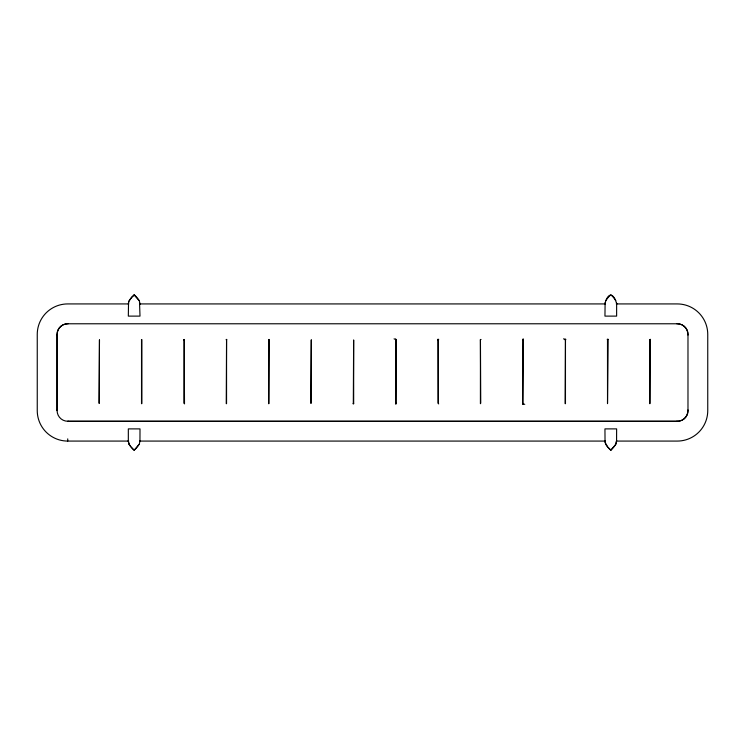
<?xml version="1.0" encoding="UTF-8"?>
<svg xmlns="http://www.w3.org/2000/svg" width="745" height="745" viewBox="0 0 745 745"><rect width="100%" height="100%" fill="white"/><g stroke="black" fill="none" stroke-linecap="round" stroke-linejoin="round"><path stroke-width="1.12" d="M139.958 440.733L140.004 428.887L128.326 428.887L128.326 441.45L129.043 444.113M616.571 440.733L616.627 428.887L604.949 428.887L605.042 442.139L607.678 446.981L610.863 450.101L615.724 444.439L616.618 440.733L616.003 443.769M184.211 339.487L183.885 339.953L184.22 339.478M438.069 403.25L437.892 339.366L438.377 339.953L438.684 339.301M268.619 403.66L269.01 339.422M353.344 403.25L353.167 403.837L353.67 403.725L353.642 339.953L353.316 403.725L353.642 403.25M396.107 339.422L396.107 403.781M480.758 339.487L480.432 339.953L480.832 339.422M480.413 403.716L480.432 339.543L480.739 403.25M522.794 339.953L522.776 403.716L524.75 404.339M563.509 338.863L565.557 339.422L565.464 339.953L565.772 339.301M649.882 339.953L650.497 339.301M396.014 403.25L396.033 403.716C394.757 403.958 396.582 403.902 395.707 403.25M522.794 403.25L523.409 403.902L522.618 403.837L523.409 403.902M650.189 339.953L649.864 339.487L649.854 403.725L650.189 339.543M57.02 335.054L57.058 334.403A10.663 10.663 0 0 1 67.73 323.74L68.372 323.693M687.98 409.946L687.942 410.597A10.663 10.663 0 0 1 677.27 421.26L676.628 421.307M128.336 304.267L128.95 301.231M128.531 302.768L128.326 316.113L140.004 316.113L139.492 301.399M140.004 440.733L139.389 443.769M605.108 302.768L604.949 316.113L616.627 316.113L616.627 303.55C613.861 293.688 608.6 291.342 605.154 302.768M268.917 403.66L268.936 339.487M395.688 403.716L396.033 339.487L394.058 338.863M438.377 403.25L438.395 339.487L437.892 339.366M523.279 403.837L522.776 403.716L523.409 339.301L522.618 339.366M565.464 403.66L565.464 339.543C564.3 339.273 565.79 339.226 565.157 339.953L564.98 339.366L565.483 339.487M607.52 403.25L608.134 339.301L607.212 339.301M128.904 301.231L131.763 297.199L134.417 294.964A27.351 27.081 0 0 1 139.157 300.57L139.538 301.399M139.064 444.43A27.351 27.081 0 0 1 134.324 450.036L139.287 444.113M134.333 450.064L133.914 450.036A27.351 27.081 0 0 1 129.183 444.43L128.857 443.769M605.89 300.57A27.351 27.081 0 0 1 610.63 294.964L611.04 294.964A27.351 27.081 0 0 1 615.77 300.57M610.909 450.064L610.947 450.036A27.351 27.081 0 0 0 615.677 444.43M129.276 300.57A27.351 27.081 0 0 1 134.007 294.964L134.417 294.964M131.064 446.981L133.914 450.036M134.044 294.918L139.11 300.561M610.909 450.082L610.593 450.073A27.351 27.081 0 0 1 605.797 444.43M226.219 339.478L226.247 339.953L226.731 339.366M523.279 339.366L523.102 339.953L522.776 339.487L523.409 339.301L522.701 339.422M608.004 339.366L607.492 339.478L607.52 403.66M438.395 403.716L438.684 403.902M128.68 303.923L67.73 303.923A30.48 30.48 0 0 0 37.25 334.403L37.25 410.597A30.48 30.48 0 0 0 67.73 441.077L128.68 441.077M139.65 303.923L605.35 303.923M616.32 303.923L677.27 303.923A30.48 30.48 0 0 1 707.75 334.403L707.75 410.597A30.48 30.48 0 0 1 677.27 441.077L616.32 441.077M438.395 339.487L438.069 339.953L437.976 339.422M565.464 339.543L565.157 403.66M396.014 339.953L395.399 339.301M677.27 421.26L67.73 421.26A10.663 10.663 0 0 1 57.104 410.635L57.104 334.449A10.663 10.663 0 0 1 67.767 323.777L677.317 323.777A10.663 10.663 0 0 1 687.98 334.449L687.98 410.635A10.663 10.663 0 0 1 677.317 421.307L67.767 421.307L68.372 421.307M139.65 441.077L605.35 441.077M676.628 323.693L677.27 323.74A10.663 10.663 0 0 1 687.942 334.403L687.98 335.054M184.499 403.902L184.192 339.543L183.885 403.25M129.23 444.439L130.45 446.134M605.462 443.601L604.949 440.574M128.838 443.601L128.326 440.574M616.627 303.718L616.488 302.861L616.627 304.426M139.864 302.861L140.004 304.426M57.02 409.946L57.058 410.597L57.058 334.403M226.555 403.66L226.555 339.543L226.247 403.66M141.829 339.543L141.829 403.66M141.522 339.543L141.522 403.66M67.73 438.87L67.73 441.077M226.573 339.487L226.582 339.478M99.467 339.953L99.16 403.25L99.467 339.953M311.28 339.953L310.982 403.25L311.28 339.953M396.033 339.487L395.53 339.366L396.033 339.487"/></g></svg>
